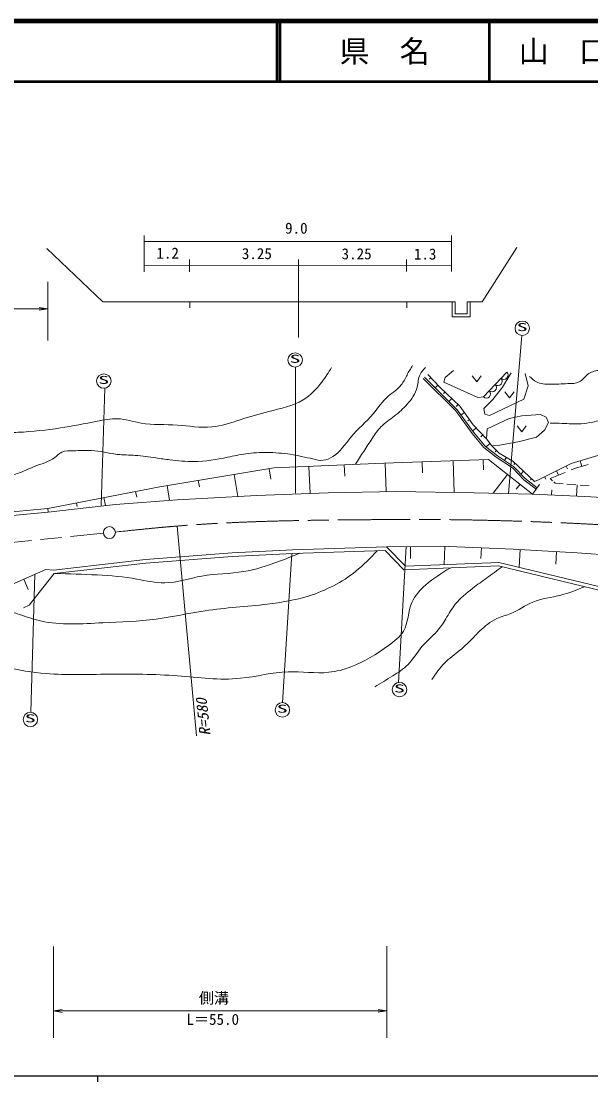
# Model space of a CAD drawing. Units: millimetres, scale not verified. Extents: x 40000 to 680000, y 20000 to 380000.
# Drawn here: x 255338 to 349838, y 204000 to 380000 of the extents above; entities that cross this region are included whole.
import ezdxf
from ezdxf.enums import TextEntityAlignment as Align

# ---------------------------------------------------------------- set-up
doc = ezdxf.new("R2010")
doc.units = ezdxf.units.MM
doc.header["$LTSCALE"] = 1000
doc.linetypes.add('CHAIN', pattern=[18.5, 12, -1.5, 3.5, -1.5])
for name, color, linetype, lineweight in [('M-BGD', 7, 'Continuous', 13), ('M-BMK', 2, 'CHAIN', 13), ('M-BMK-SRVR', 3, 'Continuous', 13), ('M-STR-HTXT', 7, 'Continuous', 13), ('M-STR-STR3', 7, 'Continuous', 13), ('M-STR-STRC', 7, 'Continuous', 13), ('M-TTL', 2, 'Continuous', 140), ('M-TTL-BAND', 7, 'Continuous', 25), ('M-TTL-LINE', 7, 'Continuous', 50)]:
    doc.layers.add(name, color=color, linetype=linetype, lineweight=lineweight)
doc.layers.add('M-TTL-TXT', color=7, linetype='Continuous')
doc.styles.add('ＭＳ ゴシック', font='')
doc.styles.get('ＭＳ ゴシック').set_extended_font_data('MS Gothic')

# ---------------------------------------------------------------- blocks, each defined once
blk = doc.blocks.new('open_arrow')
at = {"color": 0, "linetype": 'Continuous', "lineweight": -2}
blk.add_lwpolyline([(7.5, 1.25), (0, 0), (7.5, -1.25)], dxfattribs=at)

msp = doc.modelspace()

# ---------------------------------------------------------------- linework, layer by layer
at = {"layer": 'M-BGD'}
for p, q in [((322026, 320736), (327425, 315339)), ((322238, 320948), (327654, 315535)), ((324795, 319263), (322791, 321382)), ((323033, 320592), (323299, 320845)), ((325435, 320073), (325673, 320862)), ((325673, 320862), (327086, 322023)), ((330166, 321169), (330916, 320169)), ((330916, 320169), (331666, 321169)), ((335897, 321786), (332013, 317648)), ((336635, 321658), (335201, 319280)), ((339429, 319488), (338957, 321564)), ((324018, 319169), (324476, 319601)), ((328114, 316099), (324795, 319263)), ((331090, 317559), (325435, 320073)), ((335201, 319280), (333559, 317204)), ((338750, 317261), (339429, 319488)), ((325405, 318195), (325648, 318450)), ((326312, 316876), (326782, 317369)), ((332013, 317648), (331090, 317559)), ((333559, 317204), (332069, 315713)), ((333013, 314580), (338750, 317261)), ((335601, 318506), (336351, 317506)), ((336351, 317506), (337101, 318506)), ((327425, 315339), (330156, 311593)), ((327506, 316075), (327807, 316391)), ((327654, 315535), (330393, 311777)), ((330310, 313036), (328114, 316099)), ((328299, 314650), (328863, 315054)), ((332069, 315713), (332239, 314769)), ((329444, 313711), (329696, 313892)), ((332239, 314769), (333013, 314580)), ((332654, 312353), (336297, 314052)), ((336297, 314052), (338373, 314524)), ((338373, 314524), (341487, 314714)), ((341487, 314714), (342449, 314317)), ((342827, 313430), (342148, 312147)), ((342449, 314317), (342827, 313430)), ((330156, 311593), (332094, 309268)), ((330240, 311987), (330800, 312529)), ((332560, 310711), (330310, 313036)), ((330393, 311777), (332304, 309484)), ((332560, 310711), (332654, 312353)), ((337626, 312858), (338376, 311858)), ((338376, 311858), (339126, 312858)), ((342148, 312147), (340808, 310995)), ((331609, 311033), (331939, 311352)), ((332420, 309394), (333138, 309915)), ((333410, 309541), (332560, 310711)), ((338034, 310259), (334750, 309673)), ((340808, 310995), (338034, 310259)), ((332094, 309268), (334167, 307649)), ((332304, 309484), (334343, 307892)), ((334750, 309673), (333410, 309541)), ((334650, 308340), (333410, 309541)), ((333974, 308554), (334194, 308781)), ((336897, 307013), (334650, 308340)), ((351548, 308087), (346597, 306606)), ((315475, 306680), (297240, 305863)), ((309007, 304486), (308922, 306387)), ((332843, 307243), (315475, 306680)), ((315902, 301913), (315747, 306689)), ((321921, 305029), (321861, 306887)), ((327198, 301794), (327027, 307055)), ((332063, 305571), (332009, 307216)), ((340179, 301540), (332843, 307243)), ((334167, 307649), (336825, 305877)), ((334343, 307892), (337019, 306109)), ((335531, 307100), (335846, 307633)), ((340522, 303593), (336897, 307013)), ((337080, 306447), (337276, 306654)), ((346597, 306606), (341288, 303950)), ((347311, 305853), (349420, 306412)), ((348348, 306128), (348073, 307047)), ((297240, 305863), (278344, 302753)), ((291297, 301111), (290692, 304785)), ((296770, 304011), (296485, 305739)), ((303264, 301622), (303062, 306124)), ((333616, 301677), (336022, 304772)), ((336825, 305877), (338730, 303910)), ((337019, 306109), (338930, 304135)), ((338242, 304846), (338690, 305321)), ((343091, 304097), (345571, 305129)), ((344501, 304684), (344151, 305382)), ((345988, 305724), (345757, 306186)), ((346598, 305557), (347311, 305853)), ((278344, 302753), (259777, 299136)), ((279942, 300469), (279534, 302949)), ((284892, 302743), (284717, 303802)), ((337472, 302327), (338111, 303148)), ((338730, 303910), (340762, 302347)), ((338930, 304135), (340938, 302590)), ((339816, 303883), (340003, 304082)), ((341323, 303123), (340179, 301540)), ((341288, 303950), (340522, 303593)), ((342380, 304000), (342181, 304397)), ((343495, 303728), (343091, 304097)), ((343950, 303313), (343684, 303556)), ((345231, 303226), (343950, 303313)), ((347349, 303082), (345877, 303182)), ((347570, 303067), (347486, 301209)), ((349586, 302929), (348067, 303033)), ((274515, 300999), (274326, 301970)), ((281197, 300563), (294389, 301278)), ((294389, 301278), (306256, 301738)), ((306256, 301738), (317615, 301944)), ((317615, 301944), (330501, 301742)), ((330501, 301742), (340179, 301540)), ((340179, 301540), (348843, 301147)), ((343348, 302208), (343311, 301398)), ((348843, 301147), (356052, 300700)), ((259833, 298539), (270959, 299798)), ((264639, 299455), (264521, 300060)), ((269328, 299613), (269068, 300946)), ((270959, 299798), (281197, 300563)), ((221332, 295570), (259777, 299136)), ((221387, 294973), (259833, 298539)), ((259777, 299136), (259833, 298539)), ((290322, 291753), (300361, 292262)), ((300361, 292262), (315970, 292771)), ((300386, 291662), (315723, 292163)), ((315723, 292163), (318824, 288931)), ((315970, 292771), (324982, 292893)), ((315970, 292771), (319069, 289542)), ((319928, 290812), (319901, 292825)), ((324982, 292893), (336952, 292381)), ((325485, 289814), (325616, 292866)), ((331619, 290814), (331695, 292606)), ((336952, 292381), (347566, 291774)), ((337978, 289380), (338146, 292313)), ((260718, 288929), (275939, 290679)), ((275939, 290679), (290322, 291753)), ((275995, 290081), (290360, 291154)), ((290360, 291154), (300386, 291662)), ((344022, 289889), (344141, 291970)), ((347566, 291774), (357104, 291075)), ((259406, 289023), (243498, 281980)), ((260718, 288929), (259406, 289023)), ((260786, 288333), (275995, 290081)), ((318824, 288931), (334530, 289598)), ((319069, 289542), (334589, 290201)), ((334530, 289598), (354219, 284833)), ((334589, 290201), (354360, 285417)), ((256515, 285683), (255753, 287406)), ((260786, 288333), (256670, 283071)), ((256670, 283071), (255699, 282679))]:
    msp.add_line(p, q, dxfattribs=at)
for centre in [(334440, 320235), (335411, 321269), (332498, 318166), (333469, 319200)]:
    msp.add_arc(centre, 709, 226.81514, 46.81514, dxfattribs=at)
for points, knots in [([(220529, 295906), (221246, 296712), (221963, 297519), (222535, 298408), (223625, 300103), (224187, 302094), (225166, 303930), (225744, 305015), (226467, 306046), (226589, 307253), (226664, 308004), (226507, 308824), (226761, 309496), (226909, 309886), (227195, 310225), (227494, 310575), (227881, 311027), (228291, 311495), (228789, 311654), (229401, 311849), (230147, 311577), (230859, 311568), (231359, 311561), (231842, 311684), (232283, 311870), (233027, 312184), (233651, 312676), (234397, 313122), (234919, 313433), (235501, 313722), (236036, 313640), (236521, 313565), (236966, 313186), (237331, 312777), (238275, 311718), (238678, 310457), (239402, 309326), (239962, 308451), (240714, 307655), (241603, 307126), (242589, 306539), (243743, 306280), (244882, 306048), (246351, 305748), (247794, 305491), (249240, 305142), (250238, 304902), (251238, 304618), (252260, 304582), (253072, 304553), (253899, 304682), (254676, 304927), (255643, 305233), (256533, 305720), (257480, 306093), (258643, 306550), (259890, 306835), (260888, 307603), (261293, 307914), (261656, 308305), (262096, 308509), (262666, 308774), (263363, 308727), (264038, 308725), (265066, 308723), (266039, 308825), (267015, 308769), (268417, 308688), (269823, 308281), (271243, 308122), (272247, 308010), (273258, 308022), (274263, 307950), (275404, 307869), (276537, 307680), (277672, 307519), (278447, 307409), (279223, 307312), (280001, 307218), (281335, 307056), (282676, 306903), (284014, 306916), (285880, 306934), (287740, 307276), (289579, 307651), (290586, 307856), (291587, 308071), (292599, 308212), (293768, 308374), (294952, 308438), (296137, 308428), (297425, 308417), (298714, 308320), (299977, 308127), (301234, 307934), (302466, 307647), (303731, 307351), (304304, 307216), (304885, 307080), (305456, 307135), (306017, 307189), (306570, 307427), (307053, 307740), (308297, 308544), (309082, 309843), (310029, 310976), (311186, 312359), (312584, 313493), (313739, 314859), (314568, 315840), (315272, 316940), (316241, 317793), (316956, 318423), (317816, 318919), (318398, 319649), (318785, 320135), (319049, 320726), (319347, 321289), (319629, 321823), (319941, 322332), (320253, 322842)], [0, 0, 0, 0, 1, 1, 1, 2, 2, 2, 3, 3, 3, 4, 4, 4, 5, 5, 5, 6, 6, 6, 7, 7, 7, 8, 8, 8, 9, 9, 9, 10, 10, 10, 11, 11, 11, 12, 12, 12, 13, 13, 13, 14, 14, 14, 15, 15, 15, 16, 16, 16, 17, 17, 17, 18, 18, 18, 19, 19, 19, 20, 20, 20, 21, 21, 21, 22, 22, 22, 23, 23, 23, 24, 24, 24, 25, 25, 25, 26, 26, 26, 27, 27, 27, 28, 28, 28, 29, 29, 29, 30, 30, 30, 31, 31, 31, 32, 32, 32, 33, 33, 33, 34, 34, 34, 35, 35, 35, 36, 36, 36, 37, 37, 37, 38, 38, 38, 39, 39, 39, 40, 40, 40, 40]), ([(240896, 316990), (242554, 316166), (244213, 315343), (245869, 314424), (247761, 313374), (249650, 312200), (251725, 311858), (252741, 311691), (253801, 311723), (254853, 311778), (257212, 311903), (259532, 312146), (261831, 312501), (263863, 312815), (265879, 313216), (267927, 313625), (269048, 313849), (270178, 314075), (271296, 314027), (272612, 313969), (273912, 313530), (275226, 313305), (277208, 312967), (279224, 313115), (281242, 312985), (283153, 312863), (285065, 312490), (286937, 312665), (288539, 312815), (290112, 313367), (291669, 313869), (293240, 314376), (294795, 314834), (296401, 315234), (298362, 315722), (300400, 316124), (302096, 317159), (303312, 317902), (304352, 318971), (305224, 320128), (305808, 320903), (306318, 321719), (306827, 322534)], [0, 0, 0, 0, 1, 1, 1, 2, 2, 2, 3, 3, 3, 4, 4, 4, 5, 5, 5, 6, 6, 6, 7, 7, 7, 8, 8, 8, 9, 9, 9, 10, 10, 10, 11, 11, 11, 12, 12, 12, 13, 13, 13, 14, 14, 14, 14]), ([(310779, 306470), (311697, 307897), (312615, 309325), (313560, 310755), (314007, 311432), (314460, 312109), (315018, 312683), (315673, 313359), (316474, 313892), (317228, 314471), (318004, 315067), (318730, 315712), (319391, 316446), (320127, 317265), (320782, 318196), (321036, 319268), (321205, 319980), (321198, 320754), (321506, 321385), (321711, 321803), (322056, 322158), (322400, 322514)], [0, 0, 0, 0, 1, 1, 1, 2, 2, 2, 3, 3, 3, 4, 4, 4, 5, 5, 5, 6, 6, 6, 7, 7, 7, 7]), ([(339658, 321063), (340019, 320716), (340381, 320369), (340806, 320144), (341479, 319788), (342311, 319739), (343102, 319743), (344095, 319748), (345023, 319835), (346029, 319858), (346687, 319873), (347378, 319861), (347923, 320146), (348526, 320460), (348951, 321137), (349530, 321523), (350071, 321884), (350748, 321991), (351424, 322098)], [0, 0, 0, 0, 1, 1, 1, 2, 2, 2, 3, 3, 3, 4, 4, 4, 5, 5, 5, 6, 6, 6, 6]), ([(343103, 313315), (343752, 313301), (344401, 313287), (345054, 313258), (346130, 313209), (347217, 313120), (348268, 313201), (348895, 313249), (349509, 313357), (350163, 313488), (350900, 313636), (351687, 313813), (352171, 314292), (352694, 314808), (352863, 315675), (353261, 316358), (353819, 317314), (354827, 317909), (355844, 318367), (356673, 318741), (357509, 319024), (358369, 319229), (359974, 319610), (361668, 319717), (363248, 320205), (363952, 320423), (364633, 320716), (365314, 321009)], [0, 0, 0, 0, 1, 1, 1, 2, 2, 2, 3, 3, 3, 4, 4, 4, 5, 5, 5, 6, 6, 6, 7, 7, 7, 8, 8, 8, 9, 9, 9, 9]), ([(314403, 292120), (313257, 290934), (312112, 289748), (310834, 288713), (308570, 286881), (305890, 285523), (303098, 284645), (300836, 283934), (298500, 283538), (296154, 283256), (292718, 282843), (289259, 282676), (285839, 282163), (283119, 281755), (280423, 281128), (277705, 280773), (274791, 280393), (271850, 280326), (268877, 280177), (265410, 280002), (261899, 279715), (258562, 280473), (257354, 280747), (256169, 281158), (254991, 281563), (254621, 281691), (254252, 281817), (253882, 281944)], [0, 0, 0, 0, 1, 1, 1, 2, 2, 2, 3, 3, 3, 4, 4, 4, 5, 5, 5, 6, 6, 6, 7, 7, 7, 8, 8, 8, 9, 9, 9, 9]), ([(260960, 288353), (263288, 288293), (265616, 288233), (267935, 288107), (270143, 287987), (272344, 287807), (274545, 287422), (276087, 287152), (277629, 286781), (279159, 286799), (281221, 286823), (283260, 287554), (285332, 287922), (287632, 288331), (289972, 288294), (292253, 288672), (294187, 288992), (296077, 289609), (297927, 290294), (299143, 290743), (300342, 291222), (301540, 291700)], [0, 0, 0, 0, 1, 1, 1, 2, 2, 2, 3, 3, 3, 4, 4, 4, 5, 5, 5, 6, 6, 6, 7, 7, 7, 7]), ([(242106, 277216), (243250, 276595), (244394, 275974), (245568, 275412), (247852, 274320), (250251, 273452), (252711, 272834), (254923, 272278), (257185, 271924), (259456, 271744), (262884, 271473), (266332, 271601), (269771, 271646), (273609, 271698), (277437, 271647), (281278, 271351), (284756, 271082), (288245, 270612), (291693, 270955), (294342, 271219), (296966, 271963), (299628, 272048), (301869, 272119), (304136, 271722), (306373, 271950), (307625, 272077), (308867, 272400), (310043, 272843), (312282, 273687), (314279, 274966), (316291, 276415), (317252, 277106), (318217, 277837), (318771, 278796), (319569, 280179), (319512, 282037), (320159, 283557), (320637, 284682), (321501, 285621), (322439, 286434), (323704, 287529), (325104, 288393), (326504, 289257)], [0, 0, 0, 0, 1, 1, 1, 2, 2, 2, 3, 3, 3, 4, 4, 4, 5, 5, 5, 6, 6, 6, 7, 7, 7, 8, 8, 8, 9, 9, 9, 10, 10, 10, 11, 11, 11, 12, 12, 12, 13, 13, 13, 14, 14, 14, 14]), ([(335137, 289451), (334284, 288846), (333431, 288241), (332586, 287629), (331801, 287060), (331024, 286486), (330248, 285893), (329200, 285092), (328155, 284257), (327344, 283236), (326754, 282492), (326288, 281648), (325786, 280827), (325338, 280093), (324862, 279378), (324299, 278737), (323524, 277856), (322586, 277118), (321820, 276222), (320994, 275255), (320369, 274105), (319483, 273211), (318758, 272480), (317859, 271921), (316968, 271369), (315969, 270749), (314981, 270138), (313993, 269527)], [0, 0, 0, 0, 1, 1, 1, 2, 2, 2, 3, 3, 3, 4, 4, 4, 5, 5, 5, 6, 6, 6, 7, 7, 7, 8, 8, 8, 9, 9, 9, 9]), ([(348782, 286149), (347500, 285627), (346219, 285105), (344877, 284762), (343316, 284362), (341671, 284205), (340202, 283592), (338960, 283075), (337844, 282232), (336589, 281714), (335823, 281398), (335005, 281202), (334252, 280864), (333192, 280388), (332260, 279629), (331418, 278809), (330907, 278311), (330428, 277790), (329931, 277286), (329357, 276704), (328758, 276144), (328125, 275621), (327269, 274914), (326349, 274276), (325575, 273495), (324774, 272688), (324130, 271728), (323486, 270768)], [0, 0, 0, 0, 1, 1, 1, 2, 2, 2, 3, 3, 3, 4, 4, 4, 5, 5, 5, 6, 6, 6, 7, 7, 7, 8, 8, 8, 9, 9, 9, 9])]:
    msp.add_open_spline(points, degree=3, knots=knots, dxfattribs=at)
at = {"layer": 'M-BMK'}
msp.add_line((171490, 285194), (268972, 295033), dxfattribs=at)
msp.add_open_spline([(270960, 295232), (274368, 295588), (277775, 295944), (281190, 296221), (285988, 296610), (290800, 296842), (295612, 296992), (301100, 297164), (306589, 297228), (312079, 297273), (317128, 297314), (322177, 297339), (327226, 297275), (331071, 297226), (334915, 297126), (338759, 296999), (345088, 296789), (351415, 296507), (357728, 296029), (361412, 295750), (365091, 295405), (368771, 295060)], degree=3, knots=[0, 0, 0, 0, 1, 1, 1, 2, 2, 2, 3, 3, 3, 4, 4, 4, 5, 5, 5, 6, 6, 6, 7, 7, 7, 7], dxfattribs=at)
at = {"layer": 'M-BMK-SRVR'}
msp.add_circle((269967, 295133), 1000, dxfattribs=at)
at = {"layer": 'M-STR-HTXT'}
for p, q in [((275742, 338432), (275741, 344432)), ((326741, 343440), (275741, 343432)), ((326742, 338440), (326741, 344440)), ((268895, 333445), (259609, 342306)), ((331819, 333454), (337566, 342443)), ((283242, 340433), (283242, 338433)), ((301320, 327523), (301318, 340450)), ((319242, 340439), (319242, 338439)), ((326742, 339440), (275742, 339432)), ((272819, 333445), (268895, 333445)), ((272819, 333445), (273319, 333445)), ((319319, 333452), (273319, 333445)), ((283319, 332447), (283319, 333447)), ((327319, 333454), (319319, 333452)), ((319319, 332452), (319319, 333452)), ((326819, 333454), (326820, 330954)), ((327320, 331454), (327319, 333454)), ((329319, 333454), (329320, 331454)), ((329819, 333454), (329319, 333454)), ((329819, 333454), (331819, 333454)), ((329820, 330954), (329819, 333454)), ((326820, 330954), (329820, 330954)), ((329320, 331454), (327320, 331454)), ((281210, 296179), (284399, 261408))]:
    msp.add_line(p, q, dxfattribs=at)
at = {"layer": 'M-STR-STR3'}
for p, q in [((259740, 327025), (259738, 336776)), ((259739, 332276), (70940, 332247)), ((260692, 226475), (260694, 211310)), ((315994, 211318), (315991, 226484)), ((315993, 215771), (260694, 215763))]:
    msp.add_line(p, q, dxfattribs=at)
at = {"layer": 'M-STR-STRC'}
for p, q in [((336169, 301624), (338384, 327847)), ((300824, 322580), (300828, 301686)), ((269201, 319089), (268615, 299633)), ((317947, 270267), (319211, 292815)), ((298706, 266915), (300218, 291654)), ((256906, 265322), (257598, 288222))]:
    msp.add_line(p, q, dxfattribs=at)
for centre in [(338479, 329044), (300787, 323779), (269043, 320278), (318101, 269077), (298673, 265716), (256852, 264123)]:
    msp.add_circle(centre, 1200, dxfattribs=at)
at = {"layer": 'M-TTL'}
msp.add_line((680000, 380000), (40000, 380000), dxfattribs=at)
at = {"layer": 'M-TTL-BAND'}
for p, q in [((40000, 205000), (579000, 205000)), ((268000, 205000), (268000, 204000))]:
    msp.add_line(p, q, dxfattribs=at)
at = {"layer": 'M-TTL-LINE'}
for p, q in [((297750, 380000), (297750, 370000)), ((298250, 380000), (298250, 370000)), ((333000, 380000), (333000, 370000)), ((40000, 370000), (680000, 370000))]:
    msp.add_line(p, q, dxfattribs=at)

# ---------------------------------------------------------------- block references
at = {"layer": 'M-STR-STR3', "xscale": 193, "yscale": 193, "rotation": 180}
for p in [(259739, 332276), (315993, 215771)]:
    msp.add_blockref('open_arrow', p, dxfattribs=at)
at = {"layer": 'M-STR-STR3', "xscale": 193, "yscale": 193}
msp.add_blockref('open_arrow', (260694, 215763), dxfattribs=at)

# ---------------------------------------------------------------- texts
at = {"layer": 'M-STR-HTXT', "style": 'ＭＳ ゴシック'}
for s, p in [('9.0', (299119, 344192)), ('1.2', (277767, 340048)), ('3.25', (291941, 339971)), ('3.25', (308492, 339937)), ('1.3', (320484, 339896))]:
    msp.add_text(s, height=1833, rotation=0.009, dxfattribs=at).set_placement(p, align=Align.BOTTOM_LEFT)
at = {"layer": 'M-STR-HTXT', "style": 'ＭＳ ゴシック', "oblique": 15}
msp.add_text('R=580', height=1833, rotation=96.164, dxfattribs=at).set_placement((287313, 261574), align=Align.BOTTOM_LEFT)
at = {"layer": 'M-STR-STR3', "style": 'ＭＳ ゴシック'}
for s, p in [('側溝', (284809, 216432)), ('L＝55.0', (282746, 212896))]:
    msp.add_text(s, height=1833, rotation=0.009, dxfattribs=at).set_placement(p, align=Align.BOTTOM_LEFT)
at = {"layer": 'M-STR-STRC', "style": 'ＭＳ ゴシック', "width": 2}
for p in [(337561, 328181), (299868, 322917), (268124, 319416), (317182, 268214), (297754, 264853), (255933, 263260)]:
    msp.add_text('S', height=1320, rotation=0.009, dxfattribs=at).set_placement(p, align=Align.BOTTOM_LEFT)
at = {"layer": 'M-TTL-TXT', "style": 'ＭＳ ゴシック'}
for s, p in [('県\u3000名', (315625, 375000)), ('山\u3000口\u3000県', (350375, 375000))]:
    msp.add_text(s, height=3666, dxfattribs=at).set_placement(p, align=Align.MIDDLE_CENTER)

doc.saveas('drawing.dxf')
